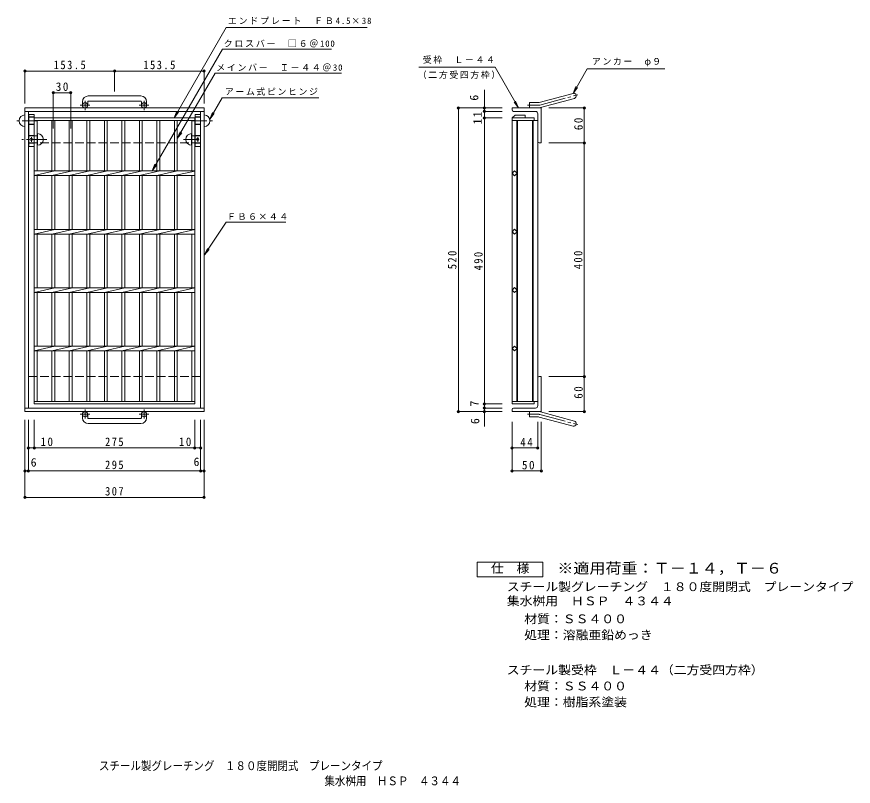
# Model space of a CAD drawing. Units: millimetres, scale not verified. Extents: x -567 to 866, y -688 to 630.
import ezdxf
from ezdxf.enums import TextEntityAlignment as Align

# ---------------------------------------------------------------- set-up
doc = ezdxf.new("R2010")
doc.units = ezdxf.units.MM
doc.header["$LTSCALE"] = 5
doc.header["$PDMODE"] = 32
doc.header["$PDSIZE"] = 4
for name, pattern in [('CHAIN1', [8, 5, -1, 1, -1]), ('CHAIN2', [12, 9, -1, 1, -1]), ('DASHED3', [4, 3, -1])]:
    doc.linetypes.add(name, pattern=pattern)
for name, color, linetype, lineweight in [('B-1', 2, 'Continuous', 9), ('B-2', 3, 'Continuous', 9), ('B-4', 7, 'Continuous', 9), ('B-5', 7, 'Continuous', 9), ('B-8', 3, 'Continuous', 9), ('F-4_F-4ﾚｲﾔ', 2, 'Continuous', 9)]:
    doc.layers.add(name, color=color, linetype=linetype, lineweight=lineweight)
doc.layers.add('F-5_F-5ﾚｲﾔ', color=2, linetype='Continuous')
doc.styles.add('ＭＳ ゴシック', font='')
doc.styles.get('ＭＳ ゴシック').set_extended_font_data('MS Gothic')

msp = doc.modelspace()

# ---------------------------------------------------------------- linework, layer by layer
at = {"layer": 'B-1'}
for p, q in [((-354.406, 494.702), (-444.405, 494.702)), ((327.779, 483.409), (385.969, 499.001)), ((330.108, 474.715), (388.299, 490.308)), ((-552.905, 474.102), (-245.905, 474.102)), ((-552.905, -45.898), (-552.905, 474.102)), ((-454.405, 484.702), (-454.405, 478.602)), ((-445.406, 484.702), (-445.406, 478.602)), ((-444.405, 485.702), (-354.405, 485.702)), ((-353.405, 484.702), (-353.405, 478.602)), ((-344.405, 484.702), (-344.405, 478.602)), ((-245.905, 474.102), (-245.905, -45.898)), ((281.634, 470.602), (281.634, 474.102)), ((331.634, 474.102), (281.634, 474.102)), ((311.634, 474.102), (311.634, 483.102)), ((325.449, 483.102), (311.634, 483.102)), ((331.634, 474.102), (331.634, 414.102)), ((-552.905, 468.102), (-245.905, 468.102)), ((-546.905, -39.898), (-546.905, 468.102)), ((-251.905, 468.102), (-251.905, -39.898)), ((321.634, 468.102), (284.134, 468.102)), ((325.634, 464.102), (325.634, 416.602)), ((328.134, 414.102), (331.634, 414.102)), ((325.634, -35.898), (325.634, 11.602)), ((328.134, 14.102), (331.634, 14.102)), ((331.634, -45.898), (331.634, 14.102)), ((-245.905, -39.898), (-552.905, -39.898)), ((281.634, -42.398), (281.634, -45.898)), ((321.634, -39.898), (284.134, -39.898)), ((-245.905, -45.898), (-552.905, -45.898)), ((-454.405, -56.498), (-454.405, -50.398)), ((-445.406, -56.498), (-445.406, -50.398)), ((-353.405, -56.498), (-353.405, -50.398)), ((-344.405, -56.498), (-344.405, -50.398)), ((331.634, -45.898), (281.634, -45.898)), ((311.634, -45.898), (311.634, -54.898)), ((325.449, -54.898), (311.634, -54.898)), ((327.779, -55.205), (385.969, -70.797)), ((330.108, -46.512), (388.299, -62.104)), ((-444.405, -57.498), (-354.405, -57.498)), ((-354.406, -66.498), (-444.405, -66.498))]:
    msp.add_line(p, q, dxfattribs=at)
at = {"layer": 'B-1', "linetype": 'CHAIN2'}
for p, q in [((328.943, 479.062), (394.11, 496.523)), ((325.449, 478.602), (307.829, 478.602)), ((325.449, -50.398), (307.829, -50.398)), ((328.943, -50.858), (394.11, -68.319))]:
    msp.add_line(p, q, dxfattribs=at)
at = {"layer": 'B-1', "linetype": 'CHAIN1'}
for p, q in [((-441.743, 478.602), (-458.15, 478.602)), ((-449.905, 470.495), (-449.905, 486.092)), ((-340.743, 478.602), (-357.15, 478.602)), ((-348.905, 470.495), (-348.905, 486.092)), ((-449.905, -42.291), (-449.905, -57.888)), ((-348.905, -42.291), (-348.905, -57.888)), ((-441.743, -50.398), (-458.15, -50.398)), ((-340.743, -50.398), (-357.15, -50.398))]:
    msp.add_line(p, q, dxfattribs=at)
at = {"layer": 'B-1', "linetype": 'DASHED3'}
for p, q in [((-546.905, 414.102), (-251.905, 414.102)), ((-251.905, 14.102), (-546.905, 14.102))]:
    msp.add_line(p, q, dxfattribs=at)
at = {"layer": 'B-1'}
for centre in [(-449.905, 478.602), (-348.906, 478.602), (-449.905, -50.398), (-348.906, -50.398)]:
    msp.add_circle(centre, 4.5, dxfattribs=at)
for centre, radius, start, end in [((-444.405, 484.702), 10, 90, 180), ((-354.406, 484.702), 10, 0, 90), ((387.134, 494.654), 4.5, 285.00014, 104.99991), ((-444.405, 484.702), 1, 90, 180), ((-354.405, 484.702), 1, 0, 90), ((325.449, 492.102), 9, 270, 285.00002), ((325.449, 492.102), 18, 270, 285), ((284.134, 470.602), 2.5, 180, 270), ((321.634, 464.102), 4, 0, 90), ((328.134, 416.602), 2.5, 180, 270), ((328.134, 11.602), 2.5, 90, 180), ((284.134, -42.398), 2.5, 90, 180), ((321.634, -35.898), 4, 270, 0), ((-444.405, -56.498), 10, 180, 270), ((-444.405, -56.498), 1, 180, 270), ((-354.406, -56.498), 10, 270, 0), ((-354.405, -56.498), 1, 270, 0), ((325.449, -63.898), 18, 75, 90), ((325.449, -63.898), 9, 74.99998, 90), ((387.134, -66.45), 4.5, 255.00009, 74.99986)]:
    msp.add_arc(centre, radius, start, end, dxfattribs=at)
at = {"layer": 'B-1', "linetype": 'CHAIN2'}
for centre, start, end in [((325.449, 492.102), 270, 284.99995), ((325.449, -63.898), 75.00005, 90)]:
    msp.add_arc(centre, 13.5, start, end, dxfattribs=at)
at = {"layer": 'B-2'}
for p, q in [((-536.905, 457.102), (-261.905, 457.102)), ((-536.905, -32.898), (-536.905, 457.102)), ((-536.905, 452.602), (-261.905, 452.602)), ((-531.905, 366.102), (-531.905, 452.602)), ((-506.905, 366.102), (-506.905, 452.602)), ((-501.905, 366.102), (-501.905, 452.602)), ((-476.905, 366.102), (-476.905, 452.602)), ((-471.905, 366.102), (-471.905, 452.602)), ((-446.905, 366.102), (-446.905, 452.602)), ((-441.905, 366.102), (-441.905, 452.602)), ((-416.905, 366.102), (-416.905, 452.602)), ((-411.905, 366.102), (-411.905, 452.602)), ((-386.905, 366.102), (-386.905, 452.602)), ((-381.905, 366.102), (-381.905, 452.602)), ((-356.905, 366.102), (-356.905, 452.602)), ((-351.905, 366.102), (-351.905, 452.602)), ((-326.905, 366.102), (-326.905, 452.602)), ((-321.905, 366.102), (-321.905, 452.602)), ((-296.905, 366.102), (-296.905, 452.602)), ((-291.906, 366.102), (-291.906, 452.602)), ((-267.105, 366.102), (-267.105, 452.602)), ((-261.905, -32.898), (-261.905, 457.102)), ((281.634, 457.102), (319.634, 457.102)), ((281.634, 457.102), (281.634, -32.898)), ((281.634, 452.602), (325.634, 452.602)), ((289.634, 452.602), (289.634, -28.398)), ((290.634, 452.602), (290.634, -28.398)), ((316.634, 452.602), (316.634, -28.398)), ((317.634, 452.602), (317.634, -28.398)), ((319.634, 457.102), (319.634, 452.602)), ((325.634, 452.602), (325.634, -28.398)), ((-536.905, 358.102), (-501.606, 366.102)), ((-261.905, 366.102), (-536.905, 366.102)), ((-506.905, 358.102), (-471.606, 366.102)), ((-476.905, 358.102), (-441.606, 366.102)), ((-446.905, 358.102), (-411.606, 366.102)), ((-416.905, 358.102), (-381.606, 366.102)), ((-386.905, 358.102), (-351.606, 366.102)), ((-356.905, 358.102), (-321.606, 366.102)), ((-326.905, 358.102), (-291.606, 366.102)), ((-296.906, 358.102), (-261.905, 366.034)), ((-296.905, 358.102), (-261.905, 366.034)), ((-261.905, 358.102), (-536.905, 358.102)), ((-531.905, 266.102), (-531.905, 358.102)), ((-506.905, 266.102), (-506.905, 358.102)), ((-501.905, 266.102), (-501.905, 358.102)), ((-476.905, 266.102), (-476.905, 358.102)), ((-471.905, 266.102), (-471.905, 358.102)), ((-446.905, 266.102), (-446.905, 358.102)), ((-441.905, 266.102), (-441.905, 358.102)), ((-416.905, 266.102), (-416.905, 358.102)), ((-411.905, 266.102), (-411.905, 358.102)), ((-386.905, 266.102), (-386.905, 358.102)), ((-381.905, 266.102), (-381.905, 358.102)), ((-356.905, 266.102), (-356.905, 358.102)), ((-351.905, 266.102), (-351.905, 358.102)), ((-326.905, 266.102), (-326.905, 358.102)), ((-321.905, 266.102), (-321.905, 358.102)), ((-296.905, 266.102), (-296.905, 358.102)), ((-291.906, 266.102), (-291.906, 358.102)), ((-266.905, 266.102), (-266.905, 358.102)), ((-536.905, 258.102), (-501.606, 266.102)), ((-536.905, 266.102), (-261.905, 266.102)), ((-536.905, 258.102), (-261.905, 258.102)), ((-531.905, 166.102), (-531.905, 258.102)), ((-506.905, 258.102), (-471.606, 266.102)), ((-506.905, 166.102), (-506.905, 258.102)), ((-501.905, 166.102), (-501.905, 258.102)), ((-476.905, 258.102), (-441.606, 266.102)), ((-476.905, 166.102), (-476.905, 258.102)), ((-471.905, 166.102), (-471.905, 258.102)), ((-446.905, 258.102), (-411.606, 266.102)), ((-446.905, 166.102), (-446.905, 258.102)), ((-441.905, 166.102), (-441.905, 258.102)), ((-416.905, 258.102), (-381.606, 266.102)), ((-416.905, 166.102), (-416.905, 258.102)), ((-411.905, 166.102), (-411.905, 258.102)), ((-386.905, 258.102), (-351.606, 266.102)), ((-386.905, 166.102), (-386.905, 258.102)), ((-381.905, 166.102), (-381.905, 258.102)), ((-356.905, 258.102), (-321.606, 266.102)), ((-356.905, 166.102), (-356.905, 258.102)), ((-351.905, 166.102), (-351.905, 258.102)), ((-326.905, 258.102), (-291.606, 266.102)), ((-326.905, 166.102), (-326.905, 258.102)), ((-321.905, 166.102), (-321.905, 258.102)), ((-296.906, 258.102), (-261.905, 266.034)), ((-296.905, 258.102), (-261.905, 266.034)), ((-296.905, 166.102), (-296.905, 258.102)), ((-291.906, 166.102), (-291.906, 258.102)), ((-266.905, 166.102), (-266.905, 258.102)), ((-536.905, 158.102), (-501.606, 166.102)), ((-536.905, 166.102), (-261.905, 166.102)), ((-536.905, 158.102), (-261.905, 158.102)), ((-531.905, 66.102), (-531.905, 158.102)), ((-506.905, 158.102), (-471.606, 166.102)), ((-506.905, 66.102), (-506.905, 158.102)), ((-501.905, 66.102), (-501.905, 158.102)), ((-476.905, 158.102), (-441.606, 166.102)), ((-476.905, 66.102), (-476.905, 158.102)), ((-471.905, 66.102), (-471.905, 158.102)), ((-446.905, 158.102), (-411.606, 166.102)), ((-446.905, 66.102), (-446.905, 158.102)), ((-441.905, 66.102), (-441.905, 158.102)), ((-416.905, 158.102), (-381.606, 166.102)), ((-416.905, 66.102), (-416.905, 158.102)), ((-411.905, 66.102), (-411.905, 158.102)), ((-386.905, 158.102), (-351.606, 166.102)), ((-386.905, 66.102), (-386.905, 158.102)), ((-381.905, 66.102), (-381.905, 158.102)), ((-356.905, 158.102), (-321.606, 166.102)), ((-356.905, 66.102), (-356.905, 158.102)), ((-351.905, 66.102), (-351.905, 158.102)), ((-326.905, 158.102), (-291.606, 166.102)), ((-326.905, 66.102), (-326.905, 158.102)), ((-321.905, 66.102), (-321.905, 158.102)), ((-296.906, 158.102), (-261.905, 166.034)), ((-296.905, 158.102), (-261.905, 166.034)), ((-296.905, 66.102), (-296.905, 158.102)), ((-291.906, 66.102), (-291.906, 158.102)), ((-266.905, 66.102), (-266.905, 158.102)), ((-536.905, 58.102), (-501.606, 66.102)), ((-261.905, 66.102), (-536.905, 66.102)), ((-261.905, 58.102), (-536.905, 58.102)), ((-531.905, -28.398), (-531.905, 58.102)), ((-506.905, 58.102), (-471.606, 66.102)), ((-506.905, 58.102), (-506.905, -28.398)), ((-501.905, 58.102), (-501.905, -28.398)), ((-476.905, 58.102), (-441.606, 66.102)), ((-476.905, 58.102), (-476.905, -28.398)), ((-471.905, 58.102), (-471.905, -28.398)), ((-446.905, 58.102), (-411.606, 66.102)), ((-446.905, 58.102), (-446.905, -28.398)), ((-441.905, 58.102), (-441.905, -28.398)), ((-416.905, 58.102), (-381.606, 66.102)), ((-416.905, 58.102), (-416.905, -28.398)), ((-411.905, 58.102), (-411.905, -28.398)), ((-386.905, 58.102), (-351.606, 66.102)), ((-386.905, 58.102), (-386.905, -28.398)), ((-381.905, 58.102), (-381.905, -28.398)), ((-356.905, 58.102), (-321.606, 66.102)), ((-356.905, 58.102), (-356.905, -28.398)), ((-351.905, 58.102), (-351.905, -28.398)), ((-326.905, 58.102), (-291.606, 66.102)), ((-326.905, 58.102), (-326.905, -28.398)), ((-321.905, 58.102), (-321.905, -28.398)), ((-296.906, 58.102), (-261.905, 66.034)), ((-296.905, 58.102), (-261.905, 66.034)), ((-296.905, 58.102), (-296.905, -28.398)), ((-291.906, 58.102), (-291.906, -28.398)), ((-266.905, 58.102), (-266.905, -28.398)), ((-261.905, -28.398), (-536.905, -28.398)), ((281.634, -28.398), (325.634, -28.398)), ((319.634, -32.898), (319.634, -28.398)), ((-261.905, -32.898), (-536.905, -32.898)), ((281.634, -32.898), (319.634, -32.898))]:
    msp.add_line(p, q, dxfattribs=at)
msp.add_lwpolyline([(281.634, 457.102), (286.724, 461.697), (304.075, 461.697), (304.075, 457.102)], dxfattribs=at)
for points in [[(290.119, 362.102), (285.877, 357.859), (281.634, 362.102), (285.877, 366.345)], [(290.119, 262.102), (285.877, 257.859), (281.634, 262.102), (285.877, 266.345)], [(290.119, 162.102), (285.877, 157.859), (281.634, 162.102), (285.877, 166.345)], [(290.119, 62.102), (285.877, 66.345), (281.634, 62.102), (285.877, 57.859)]]:
    msp.add_lwpolyline(points, close=True, dxfattribs=at)
at = {"layer": 'B-4'}
for p, q in [((-552.905, 481.602), (-552.905, 538.756)), ((-552.905, 537.256), (-341.905, 537.256)), ((-399.405, 502.202), (-399.405, 538.756)), ((-341.905, 537.256), (-245.905, 537.256)), ((-245.905, 481.602), (-245.905, 538.756)), ((234.307, 504.882), (234.307, 468.102)), ((-504.405, 438.577), (-504.405, 501.479)), ((-504.405, 499.979), (-474.405, 499.979)), ((-474.405, 438.577), (-474.405, 501.479)), ((264.845, 474.102), (188.037, 474.102)), ((189.537, 474.102), (189.537, -45.898)), ((344.472, 474.102), (406.783, 474.102)), ((405.283, 414.102), (405.283, 474.102)), ((264.845, 468.102), (232.807, 468.102)), ((234.307, 468.102), (234.307, 457.102)), ((264.845, 457.102), (232.807, 457.102)), ((234.307, 457.102), (234.307, -32.898)), ((344.472, 414.102), (406.783, 414.102)), ((405.283, 14.102), (405.283, 414.102)), ((344.472, 14.102), (406.783, 14.102)), ((405.283, -45.898), (405.283, 14.102)), ((264.845, -32.898), (232.807, -32.898)), ((264.845, -39.898), (232.807, -39.898)), ((234.307, -32.898), (234.307, -39.898)), ((234.307, -39.898), (234.307, -71.435)), ((264.845, -45.898), (188.037, -45.898)), ((344.472, -45.898), (406.783, -45.898)), ((-552.905, -60.189), (-552.905, -194.361)), ((-546.905, -60.189), (-546.905, -149.101)), ((-536.905, -60.189), (-536.905, -109.68)), ((-261.906, -60.189), (-261.906, -109.68)), ((-251.905, -60.189), (-251.905, -149.101)), ((-245.905, -60.189), (-245.905, -194.361)), ((281.634, -63.437), (281.634, -149.101)), ((325.634, -63.437), (325.634, -109.68)), ((331.634, -63.437), (331.634, -149.101)), ((-546.905, -108.18), (-534.405, -108.18)), ((-534.405, -108.18), (-264.406, -108.18)), ((-264.406, -108.18), (-251.905, -108.18)), ((281.634, -108.18), (325.634, -108.18)), ((281.634, -147.601), (331.634, -147.601)), ((-552.905, -192.861), (-245.905, -192.861))]:
    msp.add_line(p, q, dxfattribs=at)
msp.add_lwpolyline([(-552.905, -147.601), (-546.905, -147.601), (-251.905, -147.601), (-245.905, -147.601)], dxfattribs=at)
for p in [(-552.905, 537.256), (-399.405, 537.256), (-245.905, 537.256), (-504.405, 499.979), (-474.405, 499.979), (189.537, 474.102), (234.307, 474.102), (405.283, 474.102), (234.307, 468.102), (234.307, 457.102), (405.283, 414.102), (405.283, 14.102), (234.307, -32.898), (234.307, -39.898), (189.537, -45.898), (234.307, -45.898), (405.283, -45.898), (-546.905, -108.18), (-536.905, -108.18), (-261.906, -108.18), (-251.905, -108.18), (281.634, -108.18), (325.634, -108.18), (-552.905, -147.601), (-546.905, -147.601), (-251.905, -147.601), (-245.905, -147.601), (281.634, -147.601), (331.634, -147.601), (-552.905, -192.861), (-245.905, -192.861)]:
    msp.add_point(p, dxfattribs=at)
at = {"layer": 'B-5'}
for p, q in [((-208.01, 612.054), (-297.471, 457.102)), ((-208.01, 612.054), (33.583, 612.054)), ((-214.538, 574.846), (-335.057, 366.102)), ((-214.538, 574.846), (-27.855, 574.846)), ((-227.305, 533.564), (-291.906, 421.673)), ((-227.305, 533.564), (-10.745, 533.564)), ((122.099, 543.614), (252.385, 543.614)), ((292.517, 474.102), (252.385, 543.614)), ((410.169, 541.091), (543.365, 541.091)), ((385.969, 499.001), (390.732, 510.558)), ((292.517, 474.102), (284.908, 484.019)), ((292.517, 474.102), (287.734, 485.651)), ((-297.471, 457.102), (-292.688, 468.651)), ((-297.471, 457.102), (-289.862, 467.019)), ((-236.216, 454.574), (-231.432, 466.122)), ((-236.216, 454.574), (-228.606, 464.491)), ((-291.906, 421.673), (-287.122, 433.221)), ((-291.906, 421.673), (-284.296, 431.59)), ((-335.057, 366.102), (-330.273, 377.651)), ((-335.057, 366.102), (-327.447, 376.019)), ((-208.228, 278.71), (-106.01, 278.71)), ((-245.682, 222.091), (-237.416, 231.468))]:
    msp.add_line(p, q, dxfattribs=at)
for points in [[(410.169, 541.091), (385.969, 499.001), (393.561, 508.932)], [(-236.216, 454.574), (-215.057, 491.223), (-49.465, 491.223)], [(-208.228, 278.71), (-245.682, 222.091), (-240.125, 233.288)]]:
    msp.add_lwpolyline(points, dxfattribs=at)
at = {"layer": 'B-8', "linetype": 'DASHED3'}
for p, q in [((-537.405, 458.602), (-546.405, 458.602)), ((-261.405, 458.602), (-252.405, 458.602)), ((-537.405, 458.102), (-546.405, 458.102)), ((-537.405, 446.102), (-546.405, 446.102)), ((-537.405, 445.602), (-546.405, 445.602)), ((-261.405, 458.102), (-252.405, 458.102)), ((-261.405, 446.102), (-252.405, 446.102)), ((-261.405, 445.602), (-252.405, 445.602)), ((-537.405, 426.602), (-546.405, 426.602)), ((-531.405, 426.102), (-546.405, 426.102)), ((-267.405, 426.102), (-252.405, 426.102)), ((-261.405, 426.602), (-252.405, 426.602)), ((-531.405, 414.102), (-546.405, 414.102)), ((-537.405, 413.602), (-546.405, 413.602)), ((-267.405, 414.102), (-252.405, 414.102)), ((-261.405, 413.602), (-252.405, 413.602))]:
    msp.add_line(p, q, dxfattribs=at)
at = {"layer": 'B-8'}
for p, q in [((-537.405, 463.102), (-537.405, 408.102)), ((-261.405, 463.102), (-261.405, 408.102)), ((-546.405, 458.102), (-546.905, 458.102)), ((-546.405, 446.102), (-546.905, 446.102)), ((-252.405, 458.102), (-251.905, 458.102)), ((-252.405, 446.102), (-251.905, 446.102)), ((-531.405, 430.102), (-531.405, 410.102)), ((-267.405, 430.102), (-267.405, 410.102)), ((-537.405, 408.102), (-546.405, 408.102)), ((-261.405, 408.102), (-252.405, 408.102))]:
    msp.add_line(p, q, dxfattribs=at)
at = {"layer": 'B-8', "linetype": 'CHAIN1'}
for p, q in [((-532.746, 452.102), (-566.998, 452.102)), ((-266.065, 452.102), (-231.813, 452.102)), ((-515.337, 420.102), (-558.146, 420.102)), ((-541.905, 424.111), (-541.905, 415.93)), ((-281.474, 420.102), (-251.905, 420.102)), ((-256.905, 424.111), (-256.905, 415.93))]:
    msp.add_line(p, q, dxfattribs=at)
at = {"layer": 'B-8'}
for points in [[(-537.405, 463.102), (-546.405, 463.102), (-546.405, 408.102)], [(-261.405, 463.102), (-252.405, 463.102), (-252.405, 408.102)]]:
    msp.add_lwpolyline(points, dxfattribs=at)
for centre in [(-541.905, 420.102), (-256.905, 420.102)]:
    msp.add_circle(centre, 2, dxfattribs=at)
for centre, start, end in [((-552.905, 452.102), 90, 270), ((-245.905, 452.102), 270, 90), ((-531.405, 420.102), 270, 90), ((-267.405, 420.102), 90, 270)]:
    msp.add_arc(centre, 10, start, end, dxfattribs=at)
at = {"layer": 'F-4_F-4ﾚｲﾔ'}
msp.add_lwpolyline([(221.517, -328.794), (221.517, -303.793), (334.016, -303.793), (334.016, -328.794)], close=True, dxfattribs=at)

# ---------------------------------------------------------------- texts
at = {"layer": 'B-4', "color": 2, "style": 'ＭＳ ゴシック'}
for s, p in [('6', (228.105, 486.567)), ('7', (228.948, -37.18)), ('6', (229.783, -67.248))]:
    msp.add_text(s, height=14.66, rotation=90, dxfattribs=at).set_placement(p, align=Align.BOTTOM_LEFT)
for p in [(-543.021, -144.574), (-264.01, -143.596)]:
    msp.add_text('6', height=14.66, dxfattribs=at).set_placement(p, align=Align.BOTTOM_LEFT)
at = {"layer": 'B-4', "color": 2, "char_height": 14.66, "attachment_point": 7, "style": 'ＭＳ ゴシック'}
for s, insert in [('\\T1.28;\\W0.9;153.5', (-503.655, 540.256)), ('\\T1.28;\\W0.9;153.5', (-350.155, 540.256)), ('\\T1.27;\\W0.95;30', (-500.03, 502.979)), ('\\T1.27;\\W0.95;10', (-526.319, -105.18)), ('\\T1.27;\\W0.9;275', (-415.655, -105.18)), ('\\T1.27;\\W0.95;10', (-289.306, -105.18)), ('\\T1.27;\\W0.95;44', (295.509, -105.68)), ('\\T1.27;\\W0.9;295', (-415.655, -144.601)), ('\\T1.27;\\W0.95;50', (298.509, -145.101)), ('\\T1.27;\\W0.9;307', (-415.655, -189.861))]:
    msp.add_mtext(s, dxfattribs=dict(at, insert=insert))
at = {"layer": 'B-4', "color": 2, "char_height": 14.66, "attachment_point": 7, "rotation": 90, "style": 'ＭＳ ゴシック'}
for s, insert in [('\\T1.27;\\W0.95;11', (229.671, 446.088)), ('\\T1.27;\\W0.95;60', (402.783, 435.977)), ('\\T1.27;\\W0.9;520', (186.537, 197.852)), ('\\T1.27;\\W0.9;490', (231.307, 195.852)), ('\\T1.27;\\W0.9;400', (402.283, 197.852)), ('\\T1.27;\\W0.95;60', (402.783, -24.023))]:
    msp.add_mtext(s, dxfattribs=dict(at, insert=insert))
at = {"layer": 'B-5', "char_height": 11, "attachment_point": 7, "style": 'ＭＳ ゴシック'}
for s, insert in [('\\T1.2;エンドプレート\u3000ＦＢ4.5×38', (-205.484, 617.129)), ('\\T1.19;クロスバー\u3000□６＠100', (-212.352, 577.725)), ('\\T1.17;受枠\u3000Ｌ－４４', (128.658, 549.878)), ('\\T1.17;アンカー\u3000φ９', (418.184, 545.22)), ('\\T1.18;メインバー\u3000Ｉ－４４＠30', (-225.186, 536.694)), ('\\T1.17;（二方受四方枠）', (119.908, 523.698)), ('\\T1.17;アーム式ピンヒンジ', (-210.612, 495.111)), ('\\T1.17;ＦＢ６×４４', (-206.814, 282.343))]:
    msp.add_mtext(s, dxfattribs=dict(at, insert=insert))
at = {"layer": 'F-4_F-4ﾚｲﾔ', "style": 'ＭＳ ゴシック', "width": 1.1}
for s, p in [('仕\u3000様', (245.266, -326.294)), ('スチール製グレーチング\u3000１８０度開閉式\u3000プレーンタイプ', (272.561, -357.754)), ('集水桝用\u3000ＨＳＰ\u3000４３４４', (272.561, -382.127)), ('材質：ＳＳ４００', (302.417, -412.779)), ('処理：溶融亜鉛めっき', (302.417, -440.279)), ('スチール製受枠\u3000Ｌ－４４（二方受四方枠）', (272.562, -500.28)), ('材質：ＳＳ４００', (302.417, -527.78)), ('処理：樹脂系塗装', (302.417, -555.28))]:
    msp.add_text(s, height=14.66, dxfattribs=at).set_placement(p, align=Align.BOTTOM_LEFT)
at = {"layer": 'F-5_F-5ﾚｲﾔ', "color": 3, "style": 'ＭＳ ゴシック', "width": 1.1}
msp.add_text('※適用荷重：Ｔ－１４，Ｔ－６', height=18.33, dxfattribs=at).set_placement((359.016, -328.794), align=Align.BOTTOM_LEFT)
at = {"layer": 'F-5_F-5ﾚｲﾔ', "style": 'ＭＳ ゴシック', "width": 0.9}
for s, p in [('スチール製グレーチング\u3000１８０度開閉式\u3000プレーンタイプ', (-426.188, -664.293)), ('集水桝用\u3000ＨＳＰ\u3000４３４４', (-39.905, -690.26))]:
    msp.add_text(s, height=14.66, dxfattribs=at).set_placement(p, align=Align.BOTTOM_LEFT)

doc.saveas('drawing.dxf')
